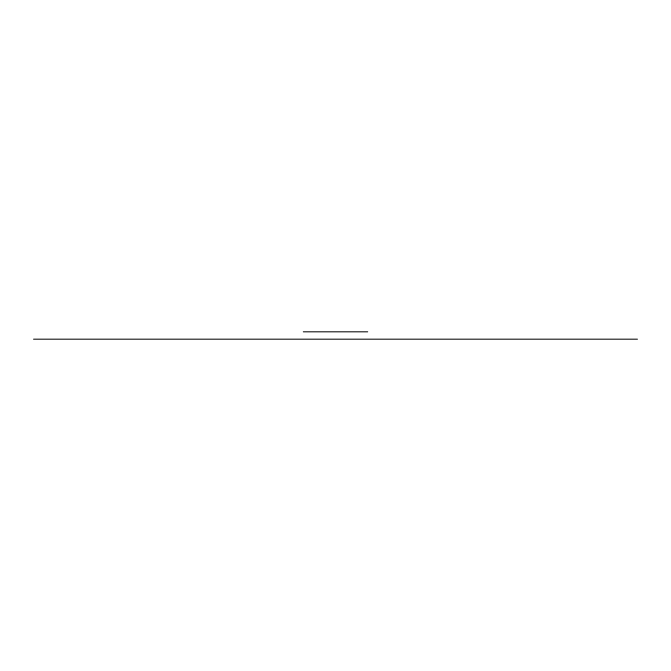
<?xml version="1.0" encoding="UTF-8"?>
<svg xmlns="http://www.w3.org/2000/svg" width="671" height="671" viewBox="0 0 671 671"><rect width="100%" height="100%" fill="white"/><g stroke="black" fill="none" stroke-linecap="round" stroke-linejoin="round"><path stroke-width="1.01" d="M303.3 331.818L367.7 331.818M33.55 339.182L637.45 339.182"/></g></svg>
